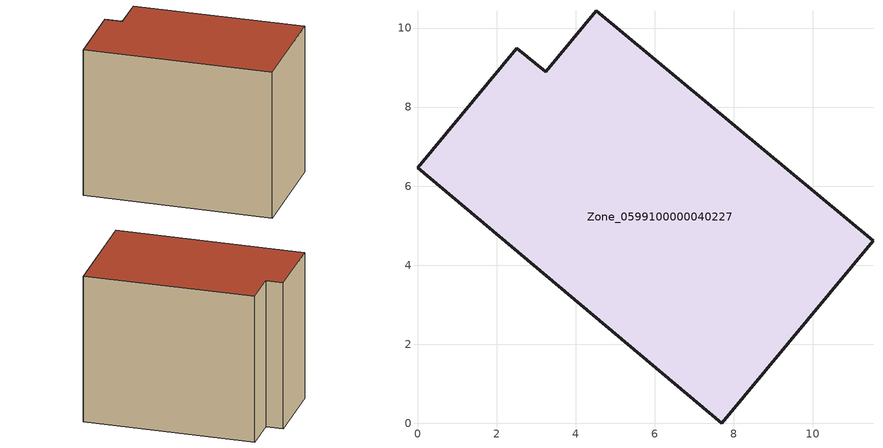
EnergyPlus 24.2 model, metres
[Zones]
Zone_0599100000040227
 floor ground (C_G): 7.7,0 0,6.47 2.51,9.49 3.24,8.89 4.52,10.44 11.52,4.62 z0
 wall outside (C_F): 3.24,8.89 2.51,9.49 0,6.47 7.7,0 11.52,4.62 4.52,10.44 3.24,8.89 z0:8.16
 roof outside (C_R): 11.52,4.62 4.52,10.44 3.24,8.89 2.51,9.49 0,6.47 7.7,0 z8.16
[BUILDING]
Pand.0599100000040227: North Axis=0; Terrain=City; Loads Convergence Tolerance Value=0.04; Temperature Convergence Tolerance Value=0.4; Solar Distribution=FullExterior; Maximum Number of Warmup Days=25; Minimum Number of Warmup Days=1
[Site:Location]
Rotterdam.The.Hague.AP_ZH_NLD Design_Conditions: Latitude=51.96; Longitude=4.45; Time Zone=1; Elevation=-4.5
[SITE:GROUNDTEMPERATURE:BUILDINGSURFACE]
18, 18, 18, 18, 18, 18, 18, 18, 18, 18, 18, 18
[MATERIAL] Thermal Absorptance=0.9; Solar Absorptance=0.7; Visible Absorptance=0.7
Name | Roughness | Thickness | Conductivity | Density | Specific Heat
G.TI.1946 | MediumSmooth | 0.15 | 1 | 540 | 1210
F.TI.1946 | Rough | 0.3 | 0.857143 | 1920 | 840
R.TI.1946 | MediumRough | 0.2 | 0.1 | 1500 | 1000
[CONSTRUCTION]
C_G: G.TI.1946
C_F: F.TI.1946
C_R: R.TI.1946
[ZONE]
Zone_0599100000040227: Type=1; Multiplier=1; Ceiling Height=Autocalculate; Volume=Autocalculate; Floor Area=autocalculate; Part of Total Floor Area=Yes
[ZONEINFILTRATION:DESIGNFLOWRATE]
Infil_Zone_0599100000040227: Zone or ZoneList or Space or SpaceList=Zone_0599100000040227; Schedule=AlwaysOn; Design Flow Rate Calculation Method=Flow/Area; Flow Rate per Floor Area=0.003; Constant Term Coefficient=1; Temperature Term Coefficient=0; Velocity Term Coefficient=0; Velocity Squared Term Coefficient=0
[HVACTEMPLATE:ZONE:IDEALLOADSAIRSYSTEM]
Zone_0599100000040227: Maximum Heating Supply Air Temperature=50; Minimum Cooling Supply Air Temperature=13; Maximum Heating Supply Air Humidity Ratio=0.0156; Minimum Cooling Supply Air Humidity Ratio=0.0077; Heating Limit=NoLimit; Cooling Limit=NoLimit; Dehumidification Control Type=ConstantSensibleHeatRatio; Cooling Sensible Heat Ratio=0.7; Dehumidification Setpoint=60; Humidification Control Type=None; Humidification Setpoint=30; Outdoor Air Method=None; Outdoor Air Flow Rate per Person=0.00944; Outdoor Air Flow Rate per Zone Floor Area=0; Outdoor Air Flow Rate per Zone=0; Demand Controlled Ventilation Type=None; Outdoor Air Economizer Type=NoEconomizer; Heat Recovery Type=None; Sensible Heat Recovery Effectiveness=0.7; Latent Heat Recovery Effectiveness=0.65
[ZONECONTROL:THERMOSTAT]
ThermostatControl_Zone_0599100000040227: Zone or ZoneList=Zone_0599100000040227; Control Type Schedule=DualSetpointControlType; Control 1=Thermostat_Zone_0599100000040227; Temperature Difference Between Cutout And Setpoint=0
[THERMOSTATSETPOINT:DUALSETPOINT]
Thermostat_Zone_0599100000040227: Heating Setpoint Temperature Schedule=HeatingSetpoint_Zone_0599100000040227; Cooling Setpoint Temperature Schedule=CoolingSetpoint_Zone_0599100000040227
[SCHEDULE:COMPACT]
HeatingSetpoint_Zone_0599100000040227: Through: 12/31, For: AllDays, Until: 24:00, 21
CoolingSetpoint_Zone_0599100000040227: Through: 12/31, For: AllDays, Until: 24:00, 24
DualSetpointControlType: Through: 12/31, For: AllDays, Until: 24:00, 4
AlwaysOn: Through: 12/31, For: AllDays, Until: 24:00, 1
